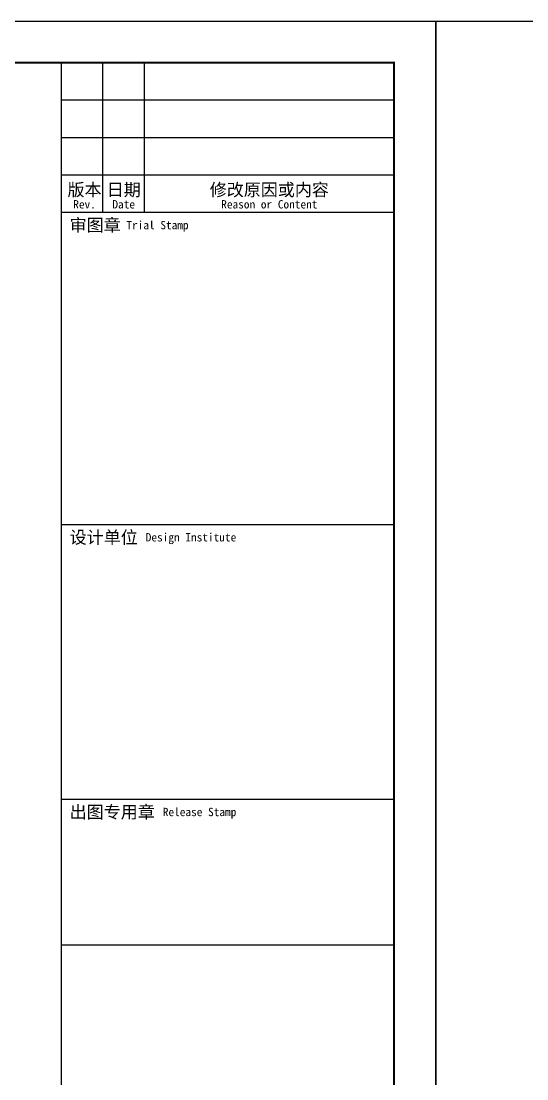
# Model space of a CAD drawing. Extents: x -85320 to 1679916, y -1321939 to 627.
# Drawn here: x 1085374 to 1100581, y -781029 to -749243 of the extents above; entities that cross this region are included whole.
import ezdxf
from ezdxf.enums import TextEntityAlignment as Align

# ---------------------------------------------------------------- set-up
doc = ezdxf.new("R2010")
doc.units = 0
doc.header["$LTSCALE"] = 1000
for name, color, linetype in [('BORDER', 7, 'Continuous'), ('打印线框', 7, 'Continuous'), ('拉模', 7, 'Continuous')]:
    doc.layers.add(name, color=color, linetype=linetype)
doc.styles.add('设计院一', font='', dxfattribs={"width": 0.8})
doc.styles.get('设计院一').set_extended_font_data('SimSun')

# ---------------------------------------------------------------- blocks, each defined once
blk = doc.blocks.new('图框1')
at = {"color": 7}
for p, q in [((1433679, -783089), (1425679, -783089)), ((1425679, -783089), (1425679, -823089)), ((1426679, -786689), (1426679, -783089)), ((1427679, -786689), (1427679, -783089)), ((1433679, -783089), (1433679, -823089)), ((1433679, -823089), (1433679, -783089)), ((1433679, -783089), (1433679, -823089)), ((1433679, -823089), (1433679, -783089)), ((1433679, -783989), (1425679, -783989)), ((1433679, -784889), (1425679, -784889)), ((1433679, -785789), (1425679, -785789)), ((1433679, -786689), (1425679, -786689)), ((1433679, -794189), (1425679, -794189)), ((1433679, -800789), (1425679, -800789)), ((1433679, -804289), (1425679, -804289))]:
    blk.add_line(p, q, dxfattribs=at)
at = {"layer": 'BORDER', "const_width": 50}
blk.add_lwpolyline([(1377779, -823089), (1377779, -783089), (1433679, -783089), (1433679, -823089)], close=True, dxfattribs=at)
at = {"color": 7, "style": '设计院一'}
for s, height, p in [('版本', 300, (1426237, -786289)), ('日期', 300, (1427179, -786289)), ('修改原因或内容', 300, (1430679, -786289)), ('Rev.', 200, (1426237, -786589)), ('Date', 200, (1427179, -786589)), ('Reason or Content', 200, (1430679, -786589))]:
    blk.add_text(s, height=height, dxfattribs=at).set_placement(p, align=Align.CENTER)
for s, height, p in [('审图章', 300, (1425879, -786989)), ('Trial Stamp', 200, (1427243, -786989)), ('设计单位', 300, (1425879, -794489)), ('Design Institute', 200, (1427708, -794489)), ('出图专用章', 300, (1425879, -801089)), ('Release Stamp', 200, (1428118, -801089))]:
    blk.add_text(s, height=height, dxfattribs=at).set_placement(p, align=Align.MIDDLE_LEFT)

msp = doc.modelspace()

# ---------------------------------------------------------------- linework, layer by layer
at = {"layer": '打印线框', "color": 1}
for points in [[(1023539.778, -801778.774), (1023539.778, -749243.421), (1097839.778, -749243.421), (1097839.778, -801778.774)], [(1097839.778, -801778.774), (1097839.778, -749243.421), (1172139.778, -749243.421), (1172139.778, -801778.774)]]:
    msp.add_lwpolyline(points, close=True, dxfattribs=at)

# ---------------------------------------------------------------- block references
at = {"layer": '拉模', "color": 3, "xscale": 1.250841750841755, "yscale": 1.250841750841755, "zscale": 1.250841750841755}
msp.add_blockref('图框1', (-696716.55, 229025.771), dxfattribs=at)

doc.saveas('drawing.dxf')
